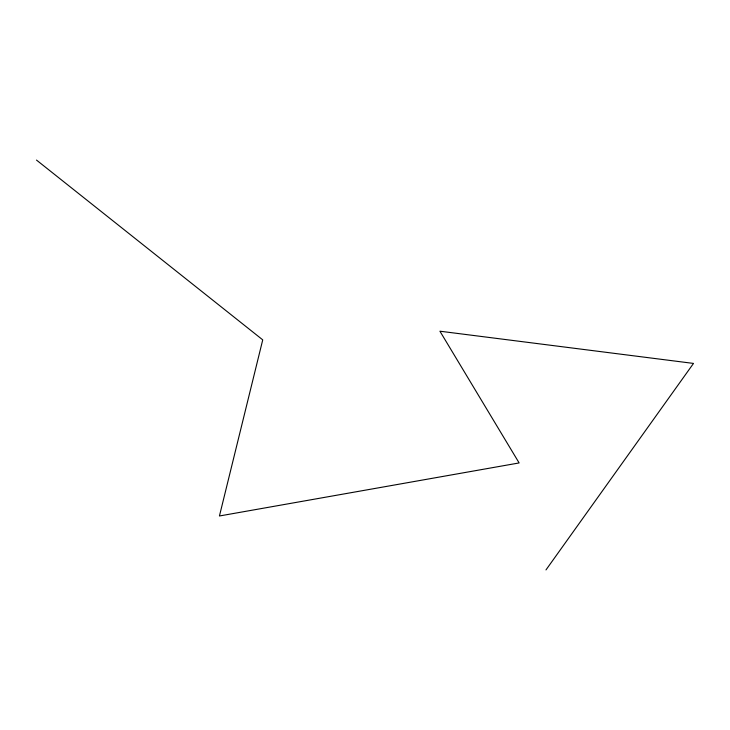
<?xml version="1.0" encoding="UTF-8"?>
<svg xmlns="http://www.w3.org/2000/svg" width="730" height="730" viewBox="0 0 730 730"><rect width="100%" height="100%" fill="white"/><g stroke="black" fill="none" stroke-linecap="round" stroke-linejoin="round"><path stroke-width="1.09" d="M545.976 569.92L693.5 363.421L439.916 331.201L519.13 462.939L219.438 515.982L262.736 339.861L36.5 160.08"/></g></svg>
